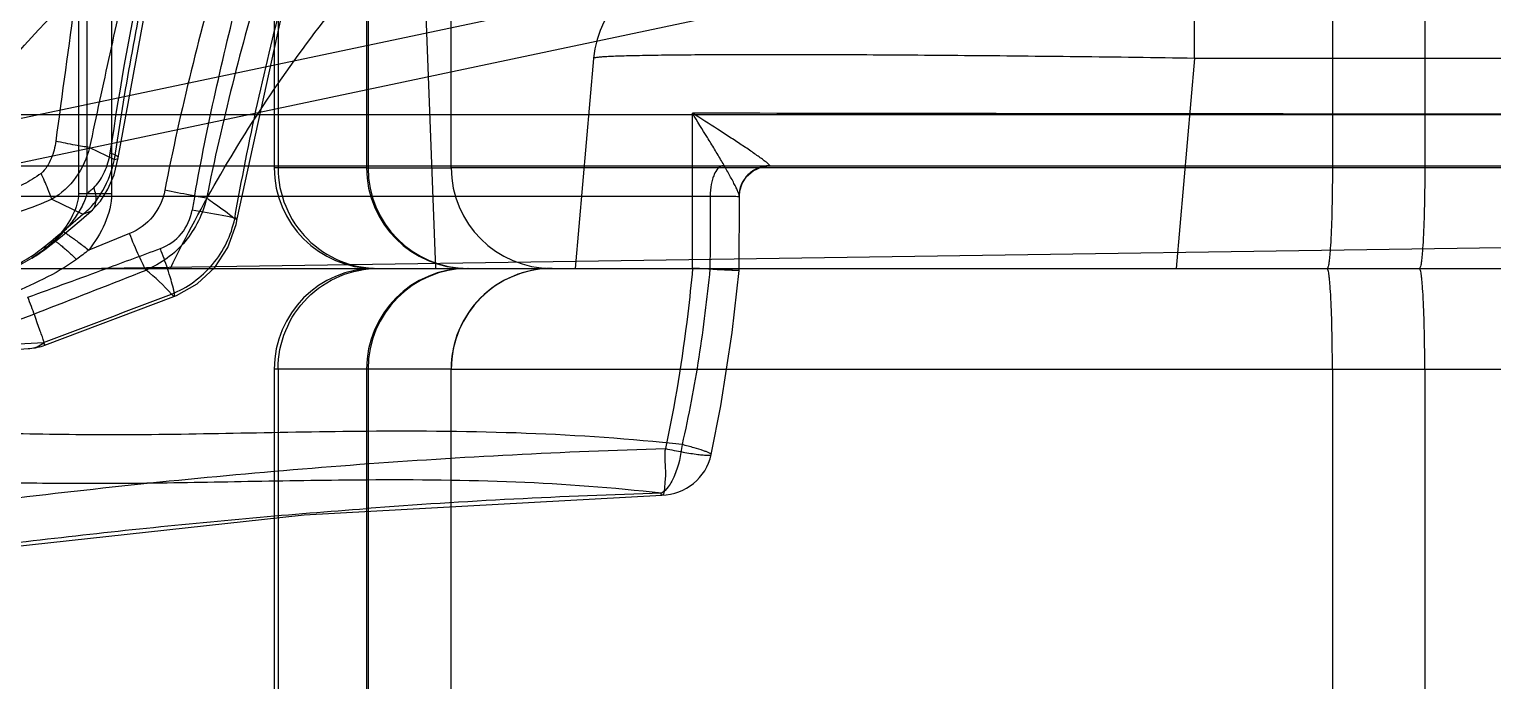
# Model space of a CAD drawing. Header units: millimetres. Extents: x 29875 to 31218, y -21313 to -20364.
# Drawn here: x 30581.26 to 30595.82, y -21047.33 to -21040.86 of the extents above; entities that cross this region are included whole.
import ezdxf

# ---------------------------------------------------------------- set-up
doc = ezdxf.new("R2010")
doc.units = ezdxf.units.MM
doc.header["$LTSCALE"] = 8
doc.layers.add('Cav-cor', color=30, linetype='Continuous')
doc.layers.add('WT', color=4, linetype='Continuous')

# ---------------------------------------------------------------- blocks, each defined once
blk = doc.blocks.new('20160903.150408')
at = {"layer": 'Cav-cor', "color": 241}
for p, q in [((-44.123, 42.5), (-44.123, 29)), ((-44.085, 42.5), (-44.085, 29)), ((-43.204, 42.5), (-43.204, 29)), ((-43.19, 42.5), (-43.19, 29)), ((-42.363, 29), (-42.363, 42.5)), ((-33.599, 42.5), (-33.599, 29)), ((-32.681, 42.5), (-32.681, 29)), ((-46.068, 33.025), (-46.068, 28.744)), ((-45.985, 33.025), (-45.985, 28.744)), ((-45.74, 33.025), (-45.74, 28.744)), ((-42.516, 28), (-42.651, 31.568)), ((-34.97, 30.087), (-34.97, 31)), ((-40.186, 30.848), (-53.705, 28)), ((-39.16, 30.625), (-51.621, 28)), ((-40.947, 30.087), (-41.13, 28)), ((-34.97, 30.087), (-35.153, 28)), ((-17.85, 30.087), (-34.97, 30.087)), ((-51.413, 29.53), (-23.556, 29.53)), ((-45.959, 29.202), (-45.711, 29.083)), ((-51.9, 29.02), (-24.066, 29.02)), ((-43.204, 29), (-44.123, 29)), ((-43.204, 29), (-42.363, 29)), ((0, 29), (-42.363, 29)), ((-50.906, 28.719), (-39.787, 28.719)), ((-46.335, 28.688), (-46.027, 28.54)), ((-46.068, 28.744), (-45.74, 28.744)), ((-39.501, 28.715), (-39.497, 28.721)), ((-39.499, 27.979), (-39.497, 28.72)), ((-46.027, 28.539), (-45.94, 28.571)), ((-45.94, 28.571), (-45.94, 28.571)), ((-46.065, 28), (-13.569, 28.48)), ((-44.516, 28.494), (-44.49, 28.493)), ((-46.313, 28.273), (-46.417, 28.181)), ((-46.34, 28.237), (-46.313, 28.268)), ((-46.229, 28.37), (-46.313, 28.273)), ((-46.313, 28.268), (-46.313, 28.273)), ((-46.221, 28.36), (-46.229, 28.37)), ((-45.561, 28.346), (-45.968, 28.183)), ((-46.534, 28.101), (-46.535, 28.101)), ((-46.417, 28.181), (-46.534, 28.101)), ((-54.936, 28), (-18.474, 28)), ((-46.404, 27.237), (-45.12, 27.721)), ((-45.145, 27.745), (-45.12, 27.721)), ((-46.417, 27.262), (-46.406, 27.236)), ((-46.571, 27.205), (-46.552, 27.206)), ((-43.204, 27), (-44.123, 27)), ((-44.123, 27), (-44.123, 8)), ((-44.085, 27), (-44.085, 8)), ((-42.363, 27), (-43.204, 27)), ((-43.204, 27), (-43.204, 8)), ((-43.19, 27), (-43.19, 8)), ((-42.363, 27), (0, 27)), ((-42.363, 8), (-42.363, 27)), ((-33.599, 27), (-33.599, 8)), ((-32.681, 27), (-32.681, 8)), ((-40.268, 25.749), (-40.268, 25.749))]:
    blk.add_line(p, q, dxfattribs=at)
for points in [[(-45.674, 29.099), (-45.271, 31.297), (-44.726, 33.425), (-44.098, 35.344), (-43.391, 37.093), (-42.573, 38.673), (-41.606, 40.055), (-40.492, 41.275), (-39.359, 42.445)], [(-44.49, 28.493), (-43.962, 30.912), (-43.224, 33.294), (-42.371, 35.455), (-41.478, 37.287)], [(-45.94, 28.571), (-45.851, 28.669), (-45.777, 28.788), (-45.716, 28.93), (-45.674, 29.099)], [(-39.497, 28.72), (-39.493, 28.772), (-39.47, 28.844), (-39.426, 28.913), (-39.36, 28.971), (-39.274, 29.01), (-39.197, 29.02)], [(-46.068, 28.744), (-46.069, 28.719), (-46.073, 28.692), (-46.078, 28.665), (-46.085, 28.638)], [(-46.34, 28.237), (-46.249, 28.311), (-46.043, 28.483), (-45.94, 28.571)], [(-46.085, 28.638), (-46.094, 28.611), (-46.104, 28.583), (-46.116, 28.556), (-46.129, 28.528), (-46.143, 28.5), (-46.159, 28.473)], [(-46.159, 28.473), (-46.176, 28.446), (-46.193, 28.419), (-46.212, 28.392), (-46.229, 28.37)], [(-45.12, 27.721), (-45.095, 27.731), (-44.889, 27.846), (-44.715, 28.008), (-44.583, 28.209), (-44.502, 28.437), (-44.49, 28.493)], [(-46.535, 28.101), (-46.406, 28.186), (-46.34, 28.237)], [(-39.777, 26.15), (-39.681, 26.635), (-39.568, 27.365), (-39.499, 27.979)], [(-47.595, 27.141), (-46.862, 27.187), (-46.552, 27.206)], [(-52.196, 24.435), (-47.927, 25.106), (-43.825, 25.551), (-40.268, 25.749)]]:
    blk.add_lwpolyline(points, dxfattribs=at)
for centre, radius, start, end in [((-39.951, 30), 1, 90, 175), ((-46.325, 29.229), 0.577, 348.6637, 351.5226), ((-43.123, 29), 1, 180, 269.9999), ((-42.204, 29), 1, 180, 269.9999), ((-42.191, 28.999), 0.999, 179.958, 269.9579), ((-56.893, 41.449), 16.745, 310.6482, 310.8006), ((-53.309, 37.311), 11.271, 310.7507, 310.9775), ((-18.277, 23.892), 27.072, 169.7157, 170.0289), ((-54.531, 38.21), 12.878, 309.0364, 311.3278), ((-47.58, 29.619), 1.853, 313.1647, 315.1503), ((-47.383, 29.423), 1.575, 315.1347, 317.5114), ((-47.408, 29.529), 1.674, 301.4762, 304.7266), ((-123.247, 238.649), 224.438, 290.18837, 290.33429), ((-50.254, 26.309), 5.344, 18.4281, 20.6991), ((-117.402, 210.348), 196.065, 290.91405, 291.54613), ((-105.556, 190.517), 173.158, 289.91553, 290.19065), ((-46.938, 26.108), 2.428, 42.3925, 50.5948), ((-43.123, 27), 1, 90.0001, 180), ((-42.204, 27), 1, 90.0001, 180), ((-42.191, 27.001), 0.999, 90.0421, 180.042), ((-132.622, 256.422), 244.837, 290.61551, 290.9337), ((-35.142, -162.384), 189.981, 93.40213, 93.70332), ((-46.583, 27.718), 0.513, 273.4465, 290.4406), ((-40.275, 26.259), 0.51, 270.8342, 347.6624), ((-38.51, -37.103), 62.894, 91.60636, 94.28053)]:
    blk.add_arc(centre, radius, start, end, dxfattribs=at)
for centre, major_axis, ratio, start_param, end_param in [((-41.361, 29), (1.001, 0), 0.99863, 3.141593, 4.712389), ((-41.36, 27), (1.004, 0), 0.996195, 1.570796, 3.141593), ((-41.361, 27), (-1.001, 0), 0.99863, 4.712389, 6.283185)]:
    blk.add_ellipse(centre, major_axis=major_axis, ratio=ratio, start_param=start_param, end_param=end_param, dxfattribs=at)
for points, knots in [([(-34.033, 42.679), (-34.425, 42.66), (-35.211, 42.582), (-36.369, 42.325), (-37.487, 41.912), (-38.537, 41.336), (-39.496, 40.612), (-40.638, 39.479), (-41.576, 38.159), (-42.365, 36.754), (-42.903, 35.668), (-43.398, 34.561), (-43.856, 33.438), (-44.273, 32.297), (-44.763, 30.753), (-45.055, 29.572), (-45.211, 28.777)], [0, 0, 0, 0, 0.061197, 0.122633, 0.184298, 0.24623, 0.308426, 0.370873, 0.496111, 0.55894, 0.621843, 0.68479, 0.747781, 0.810808, 0.873865, 1, 1, 1, 1]), ([(-45.711, 29.083), (-45.611, 29.758), (-45.371, 31.094), (-44.887, 33.054), (-44.388, 34.64), (-43.935, 35.87), (-43.454, 37.052), (-42.905, 38.181), (-42.261, 39.221), (-41.74, 39.93), (-41.185, 40.58), (-40.608, 41.185), (-40.028, 41.775), (-39.653, 42.179), (-39.469, 42.384)], [0, 0, 0, 0, 0.136529, 0.27116, 0.403534, 0.46878, 0.533252, 0.658742, 0.719162, 0.777682, 0.834449, 0.889904, 0.944828, 1, 1, 1, 1]), ([(-45.754, 29.144), (-45.656, 29.804), (-45.422, 31.11), (-44.955, 33.028), (-44.475, 34.582), (-44.041, 35.79), (-43.58, 36.955), (-43.058, 38.074), (-42.449, 39.117), (-41.955, 39.836), (-41.422, 40.499), (-40.861, 41.112), (-40.283, 41.695), (-39.9, 42.083), (-39.712, 42.28)], [0, 0, 0, 0, 0.135651, 0.269493, 0.401163, 0.466098, 0.530331, 0.655815, 0.716574, 0.775671, 0.83313, 0.889253, 0.94462, 1, 1, 1, 1]), ([(-44.914, 28.725), (-44.789, 29.411), (-44.487, 30.774), (-43.888, 32.78), (-43.282, 34.414), (-42.74, 35.697), (-42.154, 36.958), (-41.318, 38.481), (-40.26, 39.866), (-39.254, 40.816), (-38.422, 41.43), (-37.521, 41.931), (-36.885, 42.187), (-36.561, 42.295)], [0, 0, 0, 0, 0.125762, 0.25146, 0.377059, 0.439815, 0.502534, 0.627734, 0.752483, 0.81468, 0.876685, 0.938455, 1, 1, 1, 1]), ([(-40.432, 42.026), (-41.061, 41.076), (-43.488, 37.222), (-45.61, 33.184), (-47.103, 30.113)], [0, 0, 0, 0, 0.250102, 1, 1, 1, 1]), ([(-50.853, 29.89), (-50.76, 30.034), (-50.566, 30.322), (-50.159, 30.912), (-49.631, 31.685), (-48.974, 32.647), (-48.283, 33.641), (-47.562, 34.651), (-46.815, 35.663), (-46.042, 36.666), (-45.498, 37.315), (-45.216, 37.631)], [0, 0, 0, 0, 0.053685, 0.1087, 0.224461, 0.346758, 0.473627, 0.603472, 0.735001, 0.867363, 1, 1, 1, 1]), ([(-41.504, 37.303), (-41.698, 36.972), (-42.067, 36.296), (-42.574, 35.258), (-43.045, 34.202), (-43.484, 33.133), (-43.883, 32.047), (-44.358, 30.579), (-44.642, 29.455), (-44.796, 28.699)], [0, 0, 0, 0, 0.124755, 0.249635, 0.374593, 0.499618, 0.624689, 0.749796, 1, 1, 1, 1]), ([(-44.516, 28.494), (-44.381, 29.261), (-44.044, 30.782), (-43.472, 32.643), (-42.935, 34.104), (-42.498, 35.185), (-42.021, 36.249), (-41.669, 36.942), (-41.481, 37.281)], [0, 0, 0, 0, 0.250187, 0.50031, 0.625347, 0.750329, 0.875231, 1, 1, 1, 1]), ([(-46.864, 29.635), (-46.822, 30.832), (-46.719, 33.006), (-46.545, 35.175), (-46.438, 36.149)], [0, 0, 0, 0, 0.550065, 1, 1, 1, 1]), ([(-46.824, 29.703), (-46.781, 30.86), (-46.675, 32.979), (-46.501, 35.094), (-46.395, 36.051)], [0, 0, 0, 0, 0.545888, 1, 1, 1, 1]), ([(-48.236, 28), (-47.983, 28.437), (-47.392, 29.316), (-46.322, 30.569), (-45.043, 31.779), (-44.076, 32.509), (-43.559, 32.849)], [0, 0, 0, 0, 0.223297, 0.466347, 0.72672, 1, 1, 1, 1]), ([(-45.156, 28), (-44.845, 28.636), (-44.299, 29.574), (-43.424, 30.742), (-42.921, 31.301), (-42.651, 31.568)], [0, 0, 0, 0, 0.485699, 0.73982, 1, 1, 1, 1]), ([(-46.04, 31.142), (-46.061, 30.986), (-46.146, 30.36), (-46.233, 29.734), (-46.295, 29.264)], [0, 0, 0, 0, 0.249057, 1, 1, 1, 1]), ([(-45.557, 31.056), (-45.622, 30.748), (-45.759, 30.13), (-45.894, 29.513), (-45.959, 29.202)], [0, 0, 0, 0, 0.497396, 1, 1, 1, 1]), ([(-34.97, 30.087), (-35.359, 30.093), (-36.121, 30.103), (-37.06, 30.112), (-37.778, 30.118), (-38.28, 30.121), (-38.75, 30.122), (-39.183, 30.123), (-39.575, 30.122), (-39.924, 30.121), (-40.224, 30.118), (-40.443, 30.115), (-40.593, 30.111), (-40.685, 30.109), (-40.763, 30.106), (-40.827, 30.103), (-40.877, 30.099), (-40.913, 30.096), (-40.935, 30.093), (-40.944, 30.09), (-40.947, 30.088), (-40.947, 30.087)], [0, 0, 0, 0, 0.194986, 0.382492, 0.471168, 0.555319, 0.634114, 0.706799, 0.772665, 0.831088, 0.881496, 0.923425, 0.941077, 0.956468, 0.969566, 0.980338, 0.988759, 0.99482, 0.998529, 0.999519, 1, 1, 1, 1]), ([(-39.197, 29.02), (-39.189, 29.02), (-39.222, 29.05), (-39.24, 29.063), (-39.281, 29.094), (-39.323, 29.124), (-39.39, 29.17), (-39.48, 29.231), (-39.595, 29.306), (-39.757, 29.411), (-39.881, 29.488), (-39.964, 29.542)], [0, 0, 0, 0, 0.027613, 0.066863, 0.117219, 0.175494, 0.239353, 0.378393, 0.527051, 0.681576, 1, 1, 1, 1]), ([(-39.497, 28.72), (-39.497, 28.727), (-39.503, 28.745), (-39.516, 28.774), (-39.534, 28.813), (-39.566, 28.876), (-39.614, 28.962), (-39.676, 29.071), (-39.744, 29.185), (-39.84, 29.343), (-39.915, 29.461), (-39.964, 29.542)], [0, 0, 0, 0, 0.021256, 0.056925, 0.103278, 0.157283, 0.279952, 0.414571, 0.556149, 0.701947, 1, 1, 1, 1]), ([(-25.849, 29.53), (-26.974, 29.53), (-31.679, 29.531), (-36.384, 29.536), (-39.964, 29.542)], [0, 0, 0, 0, 0.239036, 1, 1, 1, 1]), ([(-46.295, 29.264), (-46.303, 29.205), (-46.326, 29.117), (-46.38, 29.01), (-46.418, 28.962), (-46.442, 28.944)], [0, 0, 0, 0, 0.499788, 0.750149, 1, 1, 1, 1]), ([(-45.959, 29.202), (-46.007, 29.207), (-46.119, 29.227), (-46.231, 29.25), (-46.295, 29.264)], [0, 0, 0, 0, 0.419681, 1, 1, 1, 1]), ([(-45.959, 29.202), (-45.985, 29.096), (-46.077, 28.895), (-46.24, 28.74), (-46.335, 28.688)], [0, 0, 0, 0, 0.501242, 1, 1, 1, 1]), ([(-45.918, 28.802), (-45.897, 28.82), (-45.861, 28.864), (-45.802, 28.967), (-45.771, 29.055), (-45.759, 29.116)], [0, 0, 0, 0, 0.228751, 0.474423, 1, 1, 1, 1]), ([(-45.674, 29.099), (-45.674, 29.103), (-45.68, 29.112), (-45.707, 29.128), (-45.733, 29.138), (-45.754, 29.144)], [0, 0, 0, 0, 0.112319, 0.310855, 1, 1, 1, 1]), ([(-46.027, 28.539), (-45.985, 28.568), (-45.911, 28.642), (-45.792, 28.82), (-45.733, 28.975), (-45.711, 29.083)], [0, 0, 0, 0, 0.237687, 0.483845, 1, 1, 1, 1]), ([(-45.711, 29.083), (-45.702, 29.084), (-45.689, 29.086), (-45.675, 29.094), (-45.674, 29.099)], [0, 0, 0, 0, 0.658669, 1, 1, 1, 1]), ([(-44.085, 29), (-44.085, 28.87), (-44.033, 28.607), (-43.811, 28.275), (-43.48, 28.052), (-43.218, 28), (-43.088, 28)], [0, 0, 0, 0, 0.250459, 0.500623, 0.750422, 1, 1, 1, 1]), ([(-39.655, 29.02), (-39.698, 29.02), (-39.741, 28.956), (-39.765, 28.886), (-39.782, 28.814), (-39.787, 28.758), (-39.787, 28.719)], [0, 0, 0, 0, 0.369403, 0.509444, 0.664647, 1, 1, 1, 1]), ([(-39.197, 29.02), (-39.237, 29.02), (-39.316, 29.004), (-39.417, 28.936), (-39.485, 28.835), (-39.501, 28.755), (-39.501, 28.715)], [0, 0, 0, 0, 0.248925, 0.498835, 0.749432, 1, 1, 1, 1]), ([(-33.599, 29), (-33.599, 28.935), (-33.6, 28.807), (-33.603, 28.622), (-33.607, 28.451), (-33.614, 28.302), (-33.62, 28.193), (-33.626, 28.121), (-33.631, 28.079), (-33.635, 28.046), (-33.641, 28.022), (-33.644, 28.008), (-33.649, 28), (-33.652, 28)], [0, 0, 0, 0, 0.194082, 0.380876, 0.55295, 0.703902, 0.827907, 0.878306, 0.920306, 0.953566, 0.977803, 0.992996, 1, 1, 1, 1]), ([(-32.681, 29), (-32.681, 28.935), (-32.681, 28.807), (-32.684, 28.622), (-32.689, 28.451), (-32.695, 28.302), (-32.702, 28.193), (-32.708, 28.121), (-32.712, 28.079), (-32.717, 28.046), (-32.722, 28.022), (-32.726, 28.008), (-32.731, 28), (-32.733, 28)], [0, 0, 0, 0, 0.194082, 0.380876, 0.55295, 0.703902, 0.827907, 0.878306, 0.920306, 0.953566, 0.977803, 0.992996, 1, 1, 1, 1]), ([(-46.442, 28.944), (-46.47, 28.924), (-46.526, 28.886), (-46.612, 28.836), (-46.695, 28.799), (-46.772, 28.777), (-46.838, 28.773), (-46.891, 28.795), (-46.919, 28.841), (-46.922, 28.875), (-46.922, 28.893)], [0, 0, 0, 0, 0.174021, 0.342623, 0.499234, 0.635283, 0.744048, 0.828915, 0.908507, 1, 1, 1, 1]), ([(-46.335, 28.688), (-46.346, 28.723), (-46.381, 28.809), (-46.418, 28.894), (-46.442, 28.944)], [0, 0, 0, 0, 0.394448, 1, 1, 1, 1]), ([(-46.335, 28.688), (-46.434, 28.642), (-46.58, 28.584), (-46.771, 28.534), (-46.891, 28.519), (-46.986, 28.523), (-47.048, 28.549), (-47.075, 28.583), (-47.089, 28.623), (-47.087, 28.657), (-47.082, 28.679)], [0, 0, 0, 0, 0.370113, 0.53406, 0.672037, 0.778466, 0.856325, 0.88977, 0.923372, 1, 1, 1, 1]), ([(-45.74, 28.744), (-45.74, 28.642), (-45.795, 28.438), (-45.905, 28.263), (-45.968, 28.183)], [0, 0, 0, 0, 0.499179, 1, 1, 1, 1]), ([(-45.94, 28.571), (-45.927, 28.583), (-45.905, 28.613), (-45.891, 28.671), (-45.895, 28.736), (-45.909, 28.78), (-45.918, 28.802)], [0, 0, 0, 0, 0.210915, 0.442325, 0.70631, 1, 1, 1, 1]), ([(-45.211, 28.777), (-45.229, 28.683), (-45.311, 28.501), (-45.473, 28.381), (-45.561, 28.346)], [0, 0, 0, 0, 0.5007, 1, 1, 1, 1]), ([(-44.796, 28.699), (-44.832, 28.543), (-44.979, 28.242), (-45.249, 28.045), (-45.397, 27.984)], [0, 0, 0, 0, 0.50101, 1, 1, 1, 1]), ([(-44.796, 28.699), (-44.851, 28.707), (-44.989, 28.733), (-45.127, 28.76), (-45.211, 28.777)], [0, 0, 0, 0, 0.39457, 1, 1, 1, 1]), ([(-44.796, 28.699), (-44.771, 28.683), (-44.675, 28.619), (-44.582, 28.549), (-44.516, 28.494)], [0, 0, 0, 0, 0.255242, 1, 1, 1, 1]), ([(-39.787, 28.719), (-39.787, 28.599), (-39.787, 28.357), (-39.789, 28.116), (-39.79, 27.995)], [0, 0, 0, 0, 0.499994, 1, 1, 1, 1]), ([(-39.787, 28.719), (-39.751, 28.719), (-39.687, 28.719), (-39.601, 28.718), (-39.542, 28.717), (-39.511, 28.716), (-39.501, 28.715)], [0, 0, 0, 0, 0.375479, 0.679028, 0.891621, 1, 1, 1, 1]), ([(-45.255, 28.198), (-45.175, 28.227), (-45.028, 28.331), (-44.954, 28.495), (-44.94, 28.579)], [0, 0, 0, 0, 0.49906, 1, 1, 1, 1]), ([(-44.57, 28.511), (-44.594, 28.516), (-44.717, 28.54), (-44.84, 28.562), (-44.94, 28.579)], [0, 0, 0, 0, 0.191715, 1, 1, 1, 1]), ([(-45.145, 27.745), (-44.989, 27.806), (-44.703, 28.012), (-44.55, 28.329), (-44.516, 28.494)], [0, 0, 0, 0, 0.49924, 1, 1, 1, 1]), ([(-44.505, 28.498), (-44.509, 28.498), (-44.531, 28.503), (-44.552, 28.508), (-44.57, 28.511)], [0, 0, 0, 0, 0.179518, 1, 1, 1, 1]), ([(-44.49, 28.493), (-44.49, 28.493), (-44.492, 28.494), (-44.496, 28.495), (-44.502, 28.497), (-44.505, 28.498)], [0, 0, 0, 0, 0.06919, 0.256294, 1, 1, 1, 1]), ([(-46.421, 28.207), (-46.413, 28.208), (-46.385, 28.211), (-46.357, 28.223), (-46.34, 28.237)], [0, 0, 0, 0, 0.263376, 1, 1, 1, 1]), ([(-46.313, 28.273), (-46.311, 28.275), (-46.302, 28.271), (-46.289, 28.263), (-46.266, 28.247), (-46.239, 28.225), (-46.206, 28.197), (-46.155, 28.152), (-46.116, 28.115), (-46.089, 28.09)], [0, 0, 0, 0, 0.024571, 0.081868, 0.173311, 0.295926, 0.445678, 0.617886, 1, 1, 1, 1]), ([(-46.229, 28.369), (-46.229, 28.37), (-46.226, 28.369), (-46.222, 28.367), (-46.215, 28.363), (-46.201, 28.355), (-46.179, 28.339), (-46.147, 28.316), (-46.108, 28.288), (-46.047, 28.243), (-46, 28.208), (-45.968, 28.183)], [0, 0, 0, 0, 0.005939, 0.020837, 0.045251, 0.078905, 0.172278, 0.29741, 0.449305, 0.622114, 1, 1, 1, 1]), ([(-45.397, 27.984), (-45.408, 28.001), (-45.432, 28.047), (-45.489, 28.167), (-45.532, 28.27), (-45.561, 28.346)], [0, 0, 0, 0, 0.155197, 0.389604, 1, 1, 1, 1]), ([(-47.638, 27.847), (-47.641, 27.836), (-47.645, 27.813), (-47.627, 27.78), (-47.589, 27.762), (-47.537, 27.756), (-47.47, 27.758), (-47.353, 27.775), (-47.187, 27.818), (-46.978, 27.892), (-46.772, 27.985), (-46.584, 28.088), (-46.471, 28.167), (-46.421, 28.207)], [0, 0, 0, 0, 0.025811, 0.048223, 0.075347, 0.112706, 0.161862, 0.222181, 0.368648, 0.534114, 0.701885, 0.859862, 1, 1, 1, 1]), ([(-46.535, 28.101), (-46.656, 28.027), (-46.85, 27.934), (-47.115, 27.831), (-47.251, 27.788), (-47.319, 27.77)], [0, 0, 0, 0, 0.499434, 0.751628, 1, 1, 1, 1]), ([(-46.089, 28.09), (-46.193, 28.014), (-46.419, 27.887), (-46.774, 27.733), (-47.135, 27.592), (-47.382, 27.515), (-47.508, 27.488)], [0, 0, 0, 0, 0.249632, 0.49984, 0.750177, 1, 1, 1, 1]), ([(-45.12, 27.721), (-45.118, 27.722), (-45.115, 27.731), (-45.116, 27.746), (-45.119, 27.771), (-45.13, 27.819), (-45.151, 27.896), (-45.172, 27.961), (-45.184, 27.998)], [0, 0, 0, 0, 0.026567, 0.081193, 0.166725, 0.282235, 0.595833, 1, 1, 1, 1]), ([(-44.085, 27), (-44.085, 27.13), (-44.033, 27.393), (-43.811, 27.725), (-43.48, 27.948), (-43.218, 28), (-43.088, 28)], [0, 0, 0, 0, 0.250459, 0.500623, 0.750422, 1, 1, 1, 1]), ([(-39.962, 28), (-39.976, 27.85), (-40.041, 27.249), (-40.137, 26.652), (-40.233, 26.21)], [0, 0, 0, 0, 0.250279, 1, 1, 1, 1]), ([(-39.79, 27.995), (-39.819, 27.702), (-39.891, 27.117), (-40.001, 26.537), (-40.067, 26.25)], [0, 0, 0, 0, 0.500369, 1, 1, 1, 1]), ([(-39.499, 27.979), (-39.499, 27.979), (-39.5, 27.979), (-39.501, 27.979), (-39.504, 27.979), (-39.51, 27.979), (-39.52, 27.98), (-39.535, 27.98), (-39.554, 27.981), (-39.587, 27.983), (-39.637, 27.985), (-39.706, 27.987), (-39.785, 27.991), (-39.872, 27.998), (-39.932, 28), (-39.963, 28)], [0, 0, 0, 0, 0.001212, 0.00477, 0.010664, 0.018877, 0.042186, 0.074545, 0.115738, 0.165333, 0.287843, 0.43804, 0.610951, 0.800877, 1, 1, 1, 1]), ([(-33.599, 27), (-33.599, 27.065), (-33.6, 27.193), (-33.603, 27.378), (-33.607, 27.549), (-33.614, 27.698), (-33.62, 27.807), (-33.626, 27.879), (-33.631, 27.921), (-33.635, 27.954), (-33.641, 27.978), (-33.644, 27.992), (-33.649, 28), (-33.652, 28)], [0, 0, 0, 0, 0.194082, 0.380876, 0.55295, 0.703902, 0.827907, 0.878306, 0.920306, 0.953566, 0.977803, 0.992996, 1, 1, 1, 1]), ([(-32.681, 27), (-32.681, 27.065), (-32.681, 27.193), (-32.684, 27.378), (-32.689, 27.549), (-32.695, 27.698), (-32.702, 27.807), (-32.708, 27.879), (-32.712, 27.921), (-32.717, 27.954), (-32.722, 27.978), (-32.726, 27.992), (-32.731, 28), (-32.733, 28)], [0, 0, 0, 0, 0.194082, 0.380876, 0.55295, 0.703902, 0.827907, 0.878306, 0.920306, 0.953566, 0.977803, 0.992996, 1, 1, 1, 1]), ([(-46.404, 27.237), (-46.403, 27.237), (-46.405, 27.242), (-46.406, 27.248), (-46.41, 27.26), (-46.415, 27.276), (-46.421, 27.296), (-46.433, 27.331), (-46.451, 27.382), (-46.477, 27.454), (-46.506, 27.535), (-46.538, 27.623), (-46.561, 27.684), (-46.572, 27.715)], [0, 0, 0, 0, 0.005009, 0.019484, 0.043455, 0.076578, 0.118484, 0.168802, 0.292933, 0.444236, 0.617356, 0.805473, 1, 1, 1, 1]), ([(-46.552, 27.206), (-46.528, 27.207), (-46.479, 27.219), (-46.436, 27.246), (-46.417, 27.262)], [0, 0, 0, 0, 0.484438, 1, 1, 1, 1]), ([(-43.204, 26.381), (-43.622, 26.378), (-44.433, 26.362), (-45.593, 26.341), (-46.638, 26.353), (-47.289, 26.374), (-47.591, 26.385)], [0, 0, 0, 0, 0.285374, 0.554765, 0.793135, 1, 1, 1, 1]), ([(-40.067, 26.25), (-40.582, 26.307), (-41.628, 26.378), (-42.675, 26.385), (-43.204, 26.381)], [0, 0, 0, 0, 0.494639, 1, 1, 1, 1]), ([(-52.31, 24.859), (-51.312, 25.035), (-49.316, 25.38), (-46.302, 25.785), (-43.274, 26.076), (-41.247, 26.182), (-40.233, 26.21)], [0, 0, 0, 0, 0.249862, 0.499643, 0.749825, 1, 1, 1, 1]), ([(-40.067, 26.25), (-40.078, 26.145), (-40.11, 25.997), (-40.193, 25.838), (-40.245, 25.782), (-40.273, 25.766)], [0, 0, 0, 0, 0.588276, 0.823612, 1, 1, 1, 1]), ([(-40.233, 26.21), (-40.237, 26.195), (-40.239, 26.164), (-40.239, 26.104), (-40.234, 26.033), (-40.231, 25.955), (-40.236, 25.886), (-40.241, 25.837), (-40.243, 25.804), (-40.245, 25.778), (-40.254, 25.749), (-40.268, 25.749)], [0, 0, 0, 0, 0.099297, 0.196991, 0.383154, 0.552988, 0.701154, 0.822289, 0.871064, 0.911713, 1, 1, 1, 1]), ([(-40.233, 26.21), (-40.175, 26.198), (-40.09, 26.181), (-39.983, 26.163), (-39.915, 26.153), (-39.861, 26.147), (-39.818, 26.144), (-39.794, 26.144), (-39.778, 26.147), (-39.777, 26.15)], [0, 0, 0, 0, 0.386134, 0.557506, 0.706428, 0.828108, 0.918833, 0.9758, 1, 1, 1, 1]), ([(-39.777, 26.15), (-39.777, 26.153), (-39.784, 26.16), (-39.798, 26.167), (-39.823, 26.178), (-39.873, 26.196), (-39.955, 26.221), (-40.027, 26.24), (-40.067, 26.25)], [0, 0, 0, 0, 0.025097, 0.079336, 0.165102, 0.281528, 0.597137, 1, 1, 1, 1]), ([(-43.204, 25.898), (-43.575, 25.895), (-44.303, 25.884), (-45.36, 25.863), (-46.337, 25.86), (-46.957, 25.873), (-47.249, 25.88)], [0, 0, 0, 0, 0.275139, 0.540031, 0.783558, 1, 1, 1, 1]), ([(-40.273, 25.766), (-40.753, 25.822), (-41.731, 25.893), (-42.71, 25.901), (-43.204, 25.898)], [0, 0, 0, 0, 0.49428, 1, 1, 1, 1]), ([(-40.268, 25.749), (-40.271, 25.749), (-40.279, 25.753), (-40.276, 25.763), (-40.273, 25.766)], [0, 0, 0, 0, 0.394014, 1, 1, 1, 1]), ([(-52.19, 24.444), (-51.446, 24.574), (-49.957, 24.828), (-47.715, 25.156), (-45.464, 25.424), (-43.958, 25.559), (-43.204, 25.615)], [0, 0, 0, 0, 0.249935, 0.499781, 0.749718, 1, 1, 1, 1])]:
    blk.add_open_spline(points, degree=3, knots=knots, dxfattribs=at)
for points in [[(-39.963, 28), (-39.962, 28.514), (-39.96, 29.028), (-39.964, 29.542)], [(-45.985, 28.744), (-45.991, 28.719), (-45.999, 28.695), (-46.009, 28.672)], [(-46.043, 28.603), (-46.067, 28.558), (-46.095, 28.516), (-46.126, 28.475)], [(-46.009, 28.672), (-46.019, 28.648), (-46.03, 28.625), (-46.043, 28.603)], [(-46.126, 28.475), (-46.156, 28.435), (-46.188, 28.396), (-46.221, 28.36)], [(-46.313, 28.268), (-46.333, 28.248), (-46.355, 28.229), (-46.377, 28.211)], [(-46.377, 28.211), (-46.402, 28.191), (-46.428, 28.172), (-46.455, 28.153)], [(-45.968, 28.183), (-46.007, 28.15), (-46.048, 28.119), (-46.089, 28.09)], [(-39.789, 27.995), (-39.692, 27.989), (-39.595, 27.986), (-39.499, 27.979)]]:
    blk.add_open_spline(points, degree=3, dxfattribs=at)

msp = doc.modelspace()

# ---------------------------------------------------------------- linework, layer by layer
at = {"layer": 'Cav-cor', "color": 241}
msp.add_line((30477.82, -21043.233), (30627.82, -21043.233), dxfattribs=at)

# ---------------------------------------------------------------- block references
at = {"layer": 'WT'}
msp.add_blockref('20160903.150408', (30627.82, -21071.233), dxfattribs=at)

doc.saveas('drawing.dxf')
